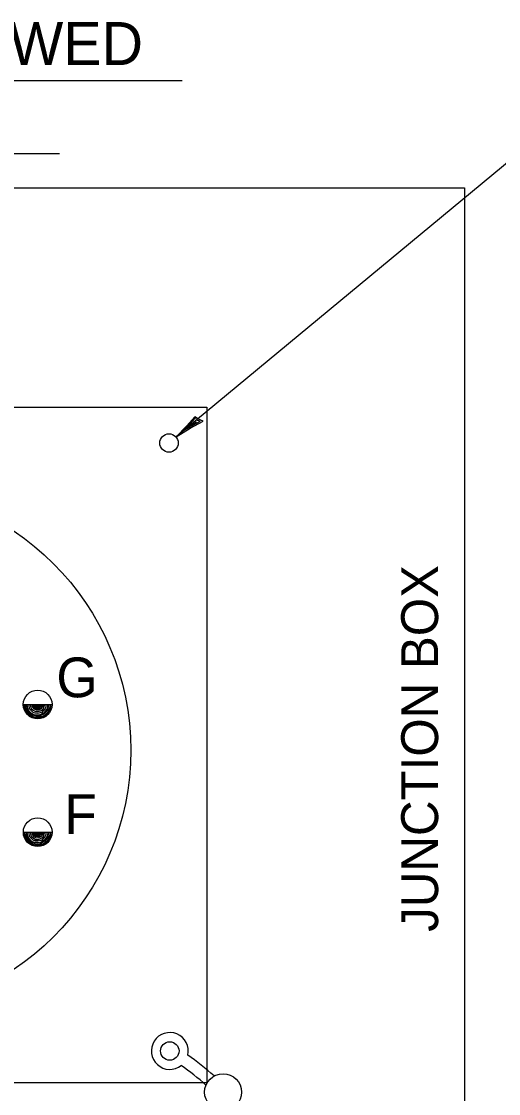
# Model space of a CAD drawing. Extents: x 0 to 2.83, y 0 to 1.83.
# Drawn here: x 1.1297 to 1.2168, y 0.3333 to 0.5293 of the extents above; entities that cross this region are included whole.
import ezdxf

# ---------------------------------------------------------------- set-up
doc = ezdxf.new("R2010")
doc.units = 0
doc.layers.add('RD_Pr_Roadway_Notes', color=7, linetype='Continuous')
doc.layers.add('SH_General_Details', color=7, linetype='Continuous')

msp = doc.modelspace()

# ---------------------------------------------------------------- linework, layer by layer
at = {"layer": 'RD_Pr_Roadway_Notes'}
for p, q in [((1.0404340017505587, 0.518472512046), (1.1590673350953162, 0.518472512046)), ((1.2256773350902497, 0.5095058453877772), (1.1579656684265136, 0.45335751205657976)), ((1.0603423350915908, 0.5051625120436157), (1.1366173350878654, 0.5051625120436157))]:
    msp.add_line(p, q, dxfattribs=at)
msp.add_lwpolyline([(1.162019001768589, 0.45658417872538226), (1.1613573350974022, 0.457039178708693), (1.1598673350878657, 0.4553841787179317), (1.1579656684265136, 0.45335751205657976), (1.1605290017590522, 0.4549308453795816), (1.1628456684217452, 0.4562541787227001), (1.162019001768589, 0.45658417872538226), (1.1614823350974024, 0.45683417872538223), (1.1594123350844383, 0.45455751204465883), (1.1623506684169769, 0.4562125120555367), (1.1615640017651616, 0.45642084538911837), (1.1605290017590522, 0.4554275120494272), (1.1616873351000845, 0.45612917872270003)], dxfattribs=at)
at = {"layer": 'SH_General_Details'}
for p, q in [((1.001729001767248, 0.49887584539254565), (1.2106190017529428, 0.49887584539254565)), ((1.2106190017529428, 0.49887584539254565), (1.2106190017529428, 0.22119584538539308)), ((1.0400723350905479, 0.45879417872404116), (1.163547335095018, 0.45879417872404116)), ((1.163547335095018, 0.45879417872404116), (1.163547335095018, 0.3353208453853931)), ((1.1300306684241295, 0.4044508453806247), (1.1352756684288978, 0.4044508453806247)), ((1.1326540017590523, 0.4044508453806247), (1.1326540017590523, 0.4044508453806247)), ((1.1300423350997866, 0.3811108453867342), (1.135285668419361, 0.3811108453867342)), ((1.1326656684347092, 0.3811108453867342), (1.1326656684347092, 0.3811108453867342)), ((1.163547335095018, 0.3353208453853931), (1.0400723350905479, 0.3353208453853931))]:
    msp.add_line(p, q, dxfattribs=at)
for points in [[(1.13012066841802, 0.4044508453806247), (1.13012066841802, 0.40399084538196584), (1.1302206684217453, 0.40354251205896396), (1.1304190017648637, 0.4031958453853931), (1.1306190017529427, 0.4028991787229981), (1.1309156684347093, 0.40260084537615437), (1.1312623350881637, 0.4023041787145044), (1.1315106684230865, 0.4021541787182297), (1.1318573350974024, 0.40205417871450444), (1.1321556684241294, 0.4020058453877773), (1.132304001755327, 0.4019558453758563), (1.1326040017672478, 0.4019558453758563), (1.1329506684207022, 0.4021541787182297), (1.1335973350868225, 0.4023041787145044), (1.1340923350915908, 0.4026508453880753), (1.1345390017495154, 0.4030475120541956), (1.134737335092634, 0.40354251205896396), (1.1349356684350074, 0.40404084539388674), (1.1349356684350074, 0.4044508453806247)], [(1.1302556684278546, 0.4044508453806247), (1.1302206684217453, 0.40418917872508425), (1.130469001756668, 0.40354251205896396), (1.1306190017529427, 0.4031958453853931), (1.1309656684265137, 0.40284751204599994), (1.1312623350881637, 0.40260084537615437), (1.1317090017662048, 0.4023041787145044), (1.1321073350974022, 0.4021541787182297), (1.1325040017627774, 0.4021541787182297), (1.1329006684288978, 0.4021541787182297), (1.133199001755625, 0.4024525120457019), (1.133545668429941, 0.40260084537615437), (1.1340423350997866, 0.4028991787229981), (1.1342906684347092, 0.4031958453853931), (1.1345890017614364, 0.4035941787158455), (1.1346390017532408, 0.4040891787206139), (1.1346740017600954, 0.4044508453806247)], [(1.1305190017685889, 0.4044508453806247), (1.1305190017685889, 0.4038908453782405), (1.1308656684227882, 0.40324584537719743), (1.1313123351000844, 0.4027991787192728), (1.1317090017662048, 0.40255084538435), (1.132304001755327, 0.40235251204123157), (1.1331490017638206, 0.4024025120531525), (1.1333973350987434, 0.4026991787155475), (1.1339440017603934, 0.4030475120541956), (1.1342406684227884, 0.4034458453853931), (1.1344890017577112, 0.40394084539016145), (1.1345390017495154, 0.40443751206000705), (1.134535668419361, 0.4044508453806247)], [(1.1306690017648637, 0.4044508453806247), (1.1306673350997865, 0.40443751206000705), (1.1308156684302388, 0.40374251204704303)], [(1.1308156684302388, 0.40374251204704303), (1.1310140017532408, 0.4032958453891184), (1.1314123350844383, 0.4028991787229981), (1.1319573351011276, 0.4026508453880753), (1.1326040017672478, 0.40255084538435), (1.1333973350987434, 0.4026991787155475), (1.1335973350868225, 0.4031475120579209), (1.1339440017603934, 0.40354251205896396), (1.134192335095316, 0.4040891787206139), (1.134192335095316, 0.4044508453806247)], [(1.1310140017532408, 0.4044508453806247), (1.1310140017532408, 0.40428917870869296), (1.131114001757711, 0.40374251204704303), (1.1314123350844383, 0.40339417870839495), (1.1317606684230863, 0.4030475120541956), (1.1321556684241294, 0.4028991787229981), (1.1327023350857794, 0.40284751204599994), (1.133199001755625, 0.40299917872746843), (1.1335973350868225, 0.4031475120579209), (1.1336940017603934, 0.40374251204704303), (1.133894001768589, 0.4043375120555367), (1.133875668432623, 0.4044508453806247)], [(1.1313223350905477, 0.4044508453806247), (1.1313623350926338, 0.4041408453782405), (1.1314623350963593, 0.40374251204704303), (1.1318090017505587, 0.40339417870839495), (1.1322556684278546, 0.4031475120579209), (1.1328023350902496, 0.4031475120579209), (1.1333973350987434, 0.40339417870839495), (1.1336940017603934, 0.40374251204704303), (1.1336456684336662, 0.40443751206000705), (1.1336423350833953, 0.4044508453806247)], [(1.1316273350977004, 0.4044508453806247), (1.131660668419361, 0.4040891787206139), (1.1319090017542839, 0.40369251205523865), (1.132355668432325, 0.4034458453853931), (1.1328506684169768, 0.40349417871212023), (1.1333473350868224, 0.40374251204704303), (1.1334973350830972, 0.4040891787206139), (1.1335973350868225, 0.4043875120480861), (1.1335573350854813, 0.4044508453806247)], [(1.1318106684350073, 0.4044508453806247), (1.1318090017505587, 0.40443751206000705), (1.1319090017542839, 0.40404084539388674), (1.1322056684159338, 0.40374251204704303), (1.1326040017672478, 0.40364251204331775), (1.132999001767546, 0.40374251204704303), (1.1332973350950182, 0.4040891787206139), (1.1333973350987434, 0.4043875120480861), (1.1333973350987434, 0.4044508453806247)], [(1.1319623350963592, 0.4044508453806247), (1.1319573351011276, 0.40443751206000705), (1.1321073350974022, 0.4040891787206139), (1.1324040017590522, 0.4038408453856911), (1.1328023350902496, 0.4038408453856911), (1.1330506684251724, 0.40404084539388674), (1.133199001755625, 0.4043375120555367), (1.133199001755625, 0.4044508453806247)], [(1.132217335091591, 0.4044508453806247), (1.1322056684159338, 0.4043875120480861), (1.1324040017590522, 0.4040891787206139), (1.1328023350902496, 0.4040891787206139), (1.1329506684207022, 0.4043375120555367), (1.1329506684207022, 0.4044508453806247)], [(1.1323823350929318, 0.4044508453806247), (1.1325040017627774, 0.40428917870869296), (1.1327023350857794, 0.40428917870869296), (1.1328023350902496, 0.40443751206000705), (1.1327923350997864, 0.4044508453806247)], [(1.132652335093975, 0.4019558453758563), (1.1332973350950182, 0.40205417871450444), (1.1336940017603934, 0.4021541787182297), (1.134140668418318, 0.40250084539254566), (1.1344406684302388, 0.40275084539254563), (1.1346390017532408, 0.40299917872746843), (1.1348873350881636, 0.40339417870839495), (1.1349856684275568, 0.40369251205523865), (1.135035668419361, 0.4040891787206139), (1.135065668430239, 0.4044508453806247)], [(1.130132335092932, 0.3811108453867342), (1.130132335092932, 0.3806491787229981), (1.1302306684323251, 0.3802041787107791), (1.1304306684204042, 0.3798558453915026), (1.1306273350977003, 0.37955917870973604), (1.1309256684251725, 0.3792608453830089), (1.1312740017638205, 0.37896251205553666), (1.1315223350987433, 0.37881251206000705), (1.1318690017529427, 0.3787158453856911), (1.1321673350997865, 0.37866417870869296), (1.132315668430239, 0.3786158453819658), (1.132614001757711, 0.3786158453819658), (1.1329623350963591, 0.37881251206000705), (1.133605668432325, 0.37896251205553666), (1.134104001767248, 0.37931084537481324), (1.1345490017600952, 0.37970751206030506), (1.1347473350830972, 0.3802041787107791), (1.1349473350905477, 0.3807008453806247), (1.1349473350905477, 0.3811108453867342)], [(1.1302656684183179, 0.3811108453867342), (1.1302306684323251, 0.38084917871107715), (1.130479001767248, 0.3802041787107791), (1.1306273350977003, 0.3798558453915026), (1.130975668416977, 0.3795075120528545), (1.1312740017638205, 0.3792608453830089), (1.1317206684217453, 0.37896251205553666), (1.1321173350878655, 0.37881251206000705), (1.132515668418318, 0.37881251206000705), (1.132910668419361, 0.37881251206000705), (1.1332090017662049, 0.3791125120518114), (1.1335573350854813, 0.3792608453830089), (1.1340523350902498, 0.37955917870973604), (1.1343006684251726, 0.3798558453915026), (1.1345990017518996, 0.38025417872270006), (1.1346490017638207, 0.38074917872746844), (1.1346840017505586, 0.3811108453867342)], [(1.1305290017590521, 0.3811108453867342), (1.1305290017590521, 0.3805525120494272), (1.130875668432623, 0.3799058453833069), (1.1313223350905477, 0.37945917872538226), (1.1317206684217453, 0.37921084539045946), (1.132315668430239, 0.3790125120480861), (1.1331590017542839, 0.379062512060007), (1.1334073350892067, 0.379359178721657), (1.1339540017508567, 0.37970751206030506), (1.1342523350977003, 0.38010584539150255), (1.134500668432623, 0.38060084537615435), (1.1345490017600952, 0.38109751204599995), (1.1345473350950182, 0.3811108453867342)], [(1.130680668420404, 0.3811108453867342), (1.130679001755327, 0.38109751204599995), (1.1308273350857794, 0.3804025120531525)], [(1.1308273350857794, 0.3804025120531525), (1.1310256684288977, 0.37995417871077913), (1.131422335095018, 0.37955917870973604), (1.1319690017566681, 0.37931084537481324), (1.132614001757711, 0.37921084539045946), (1.1334073350892067, 0.379359178721657), (1.133605668432325, 0.3798058453795816), (1.1339540017508567, 0.3802041787107791), (1.1342006684207022, 0.38074917872746844), (1.1342006684207022, 0.3811108453867342)], [(1.1310256684288977, 0.3811108453867342), (1.1310256684288977, 0.3809475120504703), (1.1311256684326232, 0.3804025120531525), (1.131422335095018, 0.3800541787145044), (1.131769001768589, 0.37970751206030506), (1.1321673350997865, 0.37955917870973604), (1.1327123350963593, 0.3795075120528545), (1.1332090017662049, 0.3796575120483841), (1.133605668432325, 0.3798058453795816), (1.133705668415934, 0.3804025120531525), (1.1339040017590523, 0.38099751204227467), (1.1338856684230865, 0.3811108453867342)], [(1.131335668431282, 0.3811108453867342), (1.131372335083097, 0.38079917871927277), (1.1314723350868225, 0.3804025120531525), (1.1318206684254706, 0.3800541787145044), (1.1322673350833952, 0.3798058453795816), (1.1328123351000845, 0.3798058453795816), (1.1334073350892067, 0.3800541787145044), (1.133705668415934, 0.3804025120531525), (1.1336573350892067, 0.38109751204599995), (1.1336540017590522, 0.3811108453867342)], [(1.1316373350881637, 0.3811108453867342), (1.131670668429941, 0.38074917872746844), (1.1319190017648637, 0.38035251204123155), (1.1323640017577112, 0.38010584539150255), (1.132862335092634, 0.3801541787182297), (1.1333573350974022, 0.3804025120531525), (1.133507335092932, 0.38074917872746844), (1.133605668432325, 0.38104751205419557), (1.1335673350953162, 0.3811108453867342)], [(1.1318223350905479, 0.3811108453867342), (1.1318206684254706, 0.38109751204599995), (1.1319190017648637, 0.3807008453806247), (1.1322156684265137, 0.3804025120531525), (1.132614001757711, 0.3803025120494272), (1.1330106684230863, 0.3804025120531525), (1.1333090017505585, 0.38074917872746844), (1.1334073350892067, 0.38104751205419557), (1.1334073350892067, 0.3811108453867342)], [(1.1319740017518998, 0.3811108453867342), (1.1319690017566681, 0.38109751204599995), (1.1321173350878655, 0.38074917872746844), (1.1324156684347093, 0.38050084539254564), (1.1328123351000845, 0.38050084539254564), (1.1330590017505586, 0.3807008453806247), (1.1332090017662049, 0.38099751204227467), (1.1332090017662049, 0.3811108453867342)], [(1.1322306684323251, 0.3811108453867342), (1.1322156684265137, 0.38104751205419557), (1.1324156684347093, 0.38074917872746844), (1.1328123351000845, 0.38074917872746844), (1.1329623350963591, 0.38099751204227467), (1.1329623350963591, 0.3811108453867342)], [(1.132394001768589, 0.3811108453867342), (1.132515668418318, 0.3809475120504703), (1.1327123350963593, 0.3809475120504703), (1.1328123351000845, 0.38109751204599995), (1.132804001755327, 0.3811108453867342)], [(1.1326640017495155, 0.3786158453819658), (1.1333090017505585, 0.3787158453856911), (1.133705668415934, 0.37881251206000705), (1.134152335093975, 0.37916084537853856), (1.134450668420702, 0.37941084537853853), (1.1346490017638207, 0.3796575120483841), (1.1348956684336662, 0.3800541787145044), (1.13499566841802, 0.38035251204123155), (1.1350456684299408, 0.38074917872746844), (1.1350756684207022, 0.3811108453867342)]]:
    msp.add_lwpolyline(points, dxfattribs=at)
for centre, radius in [((1.1566350154348313, 0.452241674204668), 0.0016836419531252548), ((1.1013857435249388, 0.39608548047145264), 0.048264403858656296), ((1.132653038667202, 0.4044499295150246), 0.002621991359195794), ((1.1326637934707702, 0.38110954972108263), 0.002621991359195794), ((1.1567820534773767, 0.3411302846868839), 0.0016836419531252548), ((1.1665078918405474, 0.33361450701927203), 0.003367283917925027)]:
    msp.add_circle(centre, radius, dxfattribs=at)
for centre, radius, start, end in [((1.1567820534773767, 0.3411302846868839), 0.003367283917925027, 347.05285833333335, 308.0810527777778), ((1.1348796362348497, 0.30369999490131994), 0.04448996132261674, 47.6094277777778, 55.52370277777781), ((1.1348796362348497, 0.30369999490131994), 0.04224509929013406, 47.56195277777783, 55.4160444444445)]:
    msp.add_arc(centre, radius, start, end, dxfattribs=at)

# ---------------------------------------------------------------- texts
at = {"layer": 'RD_Pr_Roadway_Notes'}
for s, height, p in [('CONNECTOR VIEWED', 0.007840229999999998, (1.0400558082206852, 0.5213225120504703)), ('G', 0.007273319999999999, (1.136069041628962, 0.40576584537824045)), ('F', 0.007273319999999999, (1.1375242645908352, 0.38076917870839494))]:
    msp.add_text(s, height=height, dxfattribs=at).set_placement(p)
msp.add_text('JUNCTION BOX', height=0.00673455, rotation=90, dxfattribs=at).set_placement((1.2057790017590522, 0.36289600542258155))

doc.saveas('drawing.dxf')
